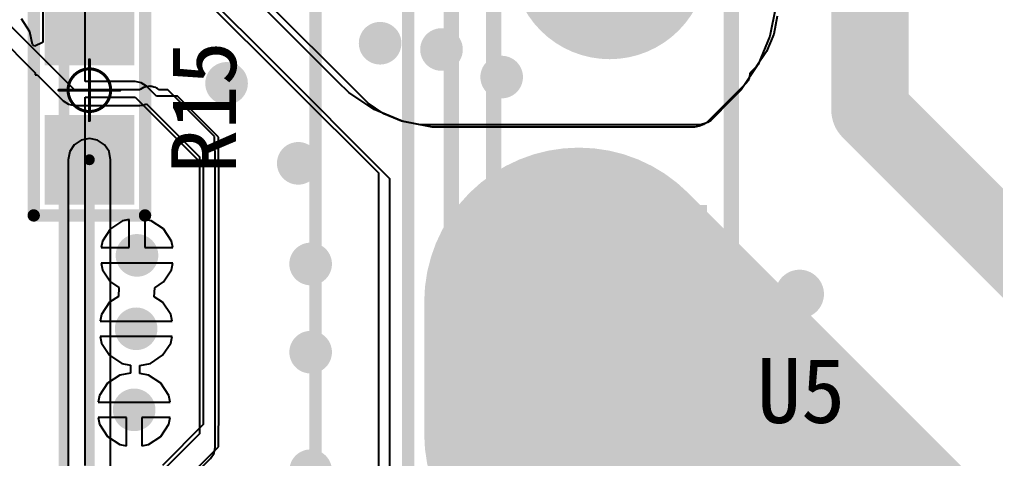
# Model space of a CAD drawing. Header units: millimetres. Extents: x 28 to 238, y 6 to 119.
# Drawn here: x 68.72 to 84.75, y 57.92 to 65.13 of the extents above; entities that cross this region are included whole.
import ezdxf

# ---------------------------------------------------------------- set-up
doc = ezdxf.new("R2010")
doc.units = ezdxf.units.MM
for name, color, linetype in [('BottomLayer', 5, 'Continuous'), ('BottomSolder', 6, 'Continuous'), ('KeepOutLayer', 6, 'Continuous'), ('Mechanical15', 56, 'Continuous'), ('MultiLayer', 9, 'Continuous'), ('PadHoleLayer', 156, 'Continuous'), ('TopLayer', 1, 'Continuous'), ('TopOverlay', 2, 'Continuous'), ('TopPaste', 8, 'Continuous'), ('TopSolder', 216, 'Continuous'), ('ViaHoleLayer', 16, 'Continuous')]:
    doc.layers.add(name, color=color, linetype=linetype)

# ---------------------------------------------------------------- blocks, each defined once
blk = doc.blocks.new('SRP12_34_25_P_4')
at = {"layer": 'TopOverlay', "const_width": 0.2032}
for points in [[(-8.500000779999999, 0.762), (8.500000779999999, 0.762)], [(-8.500000779999999, -0.762), (8.500000779999999, -0.762)]]:
    blk.add_lwpolyline(points, dxfattribs=at)
blk = doc.blocks.new('TOP_3_12')
at = {"layer": 'BottomLayer', "const_width": 1.499997}
for points in [[(-0.7749921, 0, 1), (0.7250049, 0, 1)], [(4.875009299999999, 0, 1), (6.3750063, 0, 1)]]:
    blk.add_lwpolyline(points, format="xyb", close=True, dxfattribs=at)
at = {"layer": 'BottomLayer'}
blk.add_solid([(-4.1250108, 1.499997), (-7.125004799999999, 1.499997), (-4.1250108, -1.499997), (-7.125004799999999, -1.499997)], dxfattribs=at)
at = {"layer": 'BottomSolder', "const_width": 1.601597}
for points in [[(-0.8257920999999999, 0, 1), (0.7758048999999999, 0, 1)], [(4.8242093, 0, 1), (6.4258063, 0, 1)]]:
    blk.add_lwpolyline(points, format="xyb", close=True, dxfattribs=at)
at = {"layer": 'BottomSolder'}
blk.add_solid([(-4.0234108, 1.601597), (-7.2266048, 1.601597), (-4.0234108, -1.601597), (-7.2266048, -1.601597)], dxfattribs=at)
at = {"layer": 'Mechanical15', "const_width": 0.00254}
blk.add_lwpolyline([(0.0003048, 0.31186374), (-0.0504952, 0.26106374)], dxfattribs=at)
at = {"layer": 'Mechanical15', "const_width": 0.00127}
for points in [[(-0.05113019999999999, 0.26106374, 1), (-0.0498602, 0.26106374, 1)], [(-0.0003302, 0.31186374, 1), (0.0009398, 0.31186374, 1)]]:
    blk.add_lwpolyline(points, format="xyb", close=True, dxfattribs=at)
at = {"layer": 'MultiLayer', "const_width": 1.499997}
for points in [[(-0.7749921, 0, 1), (0.7250049, 0, 1)], [(4.875009299999999, 0, 1), (6.3750063, 0, 1)]]:
    blk.add_lwpolyline(points, format="xyb", close=True, dxfattribs=at)
at = {"layer": 'MultiLayer'}
blk.add_solid([(-4.1250108, 1.499997), (-7.125004799999999, 1.499997), (-4.1250108, -1.499997), (-7.125004799999999, -1.499997)], dxfattribs=at)
at = {"layer": 'PadHoleLayer', "const_width": 0.8999982}
for points in [[(-6.0750069, 0, 1), (-5.175008699999998, 0, 1)], [(-0.4749927, 0, 1), (0.4250055, 0, 1)], [(5.175008699999998, 0, 1), (6.0750069, 0, 1)]]:
    blk.add_lwpolyline(points, format="xyb", close=True, dxfattribs=at)
at = {"layer": 'TopLayer', "const_width": 1.499997}
for points in [[(-0.7749921, 0, 1), (0.7250049, 0, 1)], [(4.875009299999999, 0, 1), (6.3750063, 0, 1)]]:
    blk.add_lwpolyline(points, format="xyb", close=True, dxfattribs=at)
at = {"layer": 'TopLayer'}
blk.add_solid([(-4.1250108, 1.499997), (-7.125004799999999, 1.499997), (-4.1250108, -1.499997), (-7.125004799999999, -1.499997)], dxfattribs=at)
at = {"layer": 'TopOverlay', "const_width": 0.254}
for points in [[(-7.7751432, 2.6000456), (7.724952799999999, 2.6000456)], [(-7.7751432, 2.6000456), (-7.7751432, -1.9998944)], [(7.724952799999999, 2.6000456), (7.724952799999999, -1.9998944)], [(-7.771993599999999, 1.905), (7.7220064, 1.905)], [(-7.7751432, -1.9998944), (7.724952799999999, -1.9998944)]]:
    blk.add_lwpolyline(points, dxfattribs=at)
at = {"layer": 'TopOverlay'}
for points, const_width in [([(-7.8386432, 2.6000456, 1), (-7.711643199999998, 2.6000456, 1)], 0.127), ([(-7.8386432, 2.6000456, 1), (-7.711643199999998, 2.6000456, 1)], 0.127), ([(7.661452799999998, 2.6000456, 1), (7.788452799999999, 2.6000456, 1)], 0.127), ([(7.661452799999998, 2.6000456, 1), (7.788452799999999, 2.6000456, 1)], 0.127), ([(-7.8354936, 1.905, 1), (-7.7084936, 1.905, 1)], 0.127), ([(7.658506399999998, 1.905, 1), (7.785506399999999, 1.905, 1)], 0.127), ([(-7.8386432, -1.9998944, 1), (-7.711643199999998, -1.9998944, 1)], 0.127), ([(-7.8386432, -1.9998944, 1), (-7.711643199999998, -1.9998944, 1)], 0.127), ([(7.661452799999998, -1.9998944, 1), (7.788452799999999, -1.9998944, 1)], 0.127), ([(7.661452799999998, -1.9998944, 1), (7.788452799999999, -1.9998944, 1)], 0.127), ([(-5.5859934, -2.921, 1), (-5.3859938, -2.921, 1)], 0.1999996), ([(-5.583453400000001, -2.921, 1), (-5.3834538, -2.921, 1)], 0.1999996)]:
    blk.add_lwpolyline(points, format="xyb", close=True, dxfattribs=dict(at, const_width=const_width))
at = {"layer": 'TopOverlay', "const_width": 0.3999992}
blk.add_lwpolyline([(-5.483453599999999, -2.921, -314.983985788353), (-5.4859936, -2.921)], format="xyb", dxfattribs=at)
at = {"layer": 'TopSolder', "const_width": 1.601597}
for points in [[(-0.8257920999999999, 0, 1), (0.7758048999999999, 0, 1)], [(4.8242093, 0, 1), (6.4258063, 0, 1)]]:
    blk.add_lwpolyline(points, format="xyb", close=True, dxfattribs=at)
at = {"layer": 'TopSolder'}
blk.add_solid([(-4.0234108, 1.601597), (-7.2266048, 1.601597), (-4.0234108, -1.601597), (-7.2266048, -1.601597)], dxfattribs=at)
blk = doc.blocks.new('R_0805_M_55')
at = {"layer": 'Mechanical15', "const_width": 0.0499999}
for points in [[(0, 0.499999), (0, -0.499999)], [(-0.499999, 0), (0.499999, 0)]]:
    blk.add_lwpolyline(points, dxfattribs=at)
at = {"layer": 'Mechanical15'}
for points, const_width in [([(-0.01249934, 0.499999, 1), (0.01249934, 0.499999, 1)], 0.02499868), ([(0.3499993, 0, 1), (-0.3499993, 0, 1)], 0.0499999), ([(-0.5124983399999999, 0, 1), (-0.4874996599999999, 0, 1)], 0.02499868), ([(-0.36249864, 0, 1), (-0.33749996, 0, 1)], 0.02499868), ([(0.33749996, 0, 1), (0.36249864, 0, 1)], 0.02499868), ([(0.4874996599999999, 0, 1), (0.5124983399999999, 0, 1)], 0.02499868), ([(-0.01249934, -0.499999, 1), (0.01249934, -0.499999, 1)], 0.02499868)]:
    blk.add_lwpolyline(points, format="xyb", close=True, dxfattribs=dict(at, const_width=const_width))
at = {"layer": 'TopLayer'}
for points in [[(-0.508, -0.635), (-0.508, 0.635), (-1.778, -0.635), (-1.778, 0.635)], [(1.778, -0.635), (1.778, 0.635), (0.508, -0.635), (0.508, 0.635)]]:
    blk.add_solid(points, dxfattribs=at)
at = {"layer": 'TopOverlay', "const_width": 0.2032}
for points in [[(-2.0574, 0.9144), (-2.0574, -0.9144)], [(-2.0574, 0.9144), (2.0574, 0.9144)], [(2.0574, 0.9144), (2.0574, -0.9144)], [(-2.0574, -0.9144), (2.0574, -0.9144)]]:
    blk.add_lwpolyline(points, dxfattribs=at)
at = {"layer": 'TopOverlay', "const_width": 0.1016}
for points in [[(-2.1082, 0.9144, 1), (-2.0066, 0.9144, 1)], [(-2.1082, 0.9144, 1), (-2.0066, 0.9144, 1)], [(2.0066, 0.9144, 1), (2.1082, 0.9144, 1)], [(2.0066, 0.9144, 1), (2.1082, 0.9144, 1)], [(-2.1082, -0.9144, 1), (-2.0066, -0.9144, 1)], [(-2.1082, -0.9144, 1), (-2.0066, -0.9144, 1)], [(2.0066, -0.9144, 1), (2.1082, -0.9144, 1)], [(2.0066, -0.9144, 1), (2.1082, -0.9144, 1)]]:
    blk.add_lwpolyline(points, format="xyb", close=True, dxfattribs=at)
at = {"layer": 'TopPaste'}
for points in [[(-0.508, -0.635), (-0.508, 0.635), (-1.778, -0.635), (-1.778, 0.635)], [(1.778, -0.635), (1.778, 0.635), (0.508, -0.635), (0.508, 0.635)]]:
    blk.add_solid(points, dxfattribs=at)
at = {"layer": 'TopSolder'}
for points in [[(-0.4064, -0.7365999999999999), (-0.4064, 0.7365999999999999), (-1.8796, -0.7365999999999999), (-1.8796, 0.7365999999999999)], [(1.8796, -0.7365999999999999), (1.8796, 0.7365999999999999), (0.4064, -0.7365999999999999), (0.4064, 0.7365999999999999)]]:
    blk.add_solid(points, dxfattribs=at)

msp = doc.modelspace()

# ---------------------------------------------------------------- linework, layer by layer
msp.add_circle((70.55829940340209, 67.27233560076644), 39.25027976366835)
at = {"layer": 'BottomLayer'}
for p, q in [((69.09659789999999, 79.3806007), (69.09659789999999, 64.7591796)), ((69.7958345, 64.11018166), (69.7958345, 79.37781939999998)), ((73.94764737999998, 64.10462921999999), (72.47107679999998, 65.58119980000001)), ((71.7188304, 65.50159620000001), (74.61244920000001, 62.6079774)), ((68.88714949999999, 64.92679165999999), (68.74680179999999, 65.13683696)), ((81.16470939999998, 65.18525444), (81.10529118, 64.88654027999999)), ((68.92837878, 64.71951750000001), (68.88714949999999, 64.92679165999999)), ((81.10529118, 64.88654027999999), (80.9887382, 64.60515907999999)), ((68.96959790000001, 64.68920768), (68.92837878, 64.71951750000001)), ((69.09075844, 64.75050804), (68.96959790000001, 64.68920768)), ((69.09659789999999, 64.7591796), (69.09075844, 64.75050804)), ((80.9887382, 64.60515907999999), (80.81953102, 64.35192362)), ((80.81953102, 64.35192362), (80.71185279999997, 64.24424286)), ((80.70241924, 64.17264279999999), (80.68391534, 64.12797182)), ((80.71185279999997, 64.22006714), (80.70241924, 64.17264279999999)), ((80.71185279999997, 64.24424286), (80.71185279999997, 64.22006714)), ((70.6174356, 64.11018166), (69.7958345, 64.11018166)), ((70.71654131999998, 64.09046871999999), (70.6174356, 64.11018166)), ((70.80055944, 64.03432964), (70.71654131999998, 64.09046871999999)), ((70.96509048, 63.8697986), (70.80055944, 64.03432964)), ((74.12454314, 63.92773346), (73.94764737999998, 64.10462921999999)), ((80.65704975999998, 64.08776616), (80.0461696, 63.47688346)), ((80.68391534, 64.12797182), (80.65704975999998, 64.08776616)), ((69.7958345, 57.8037706), (69.7958345, 63.8512058)), ((69.7958345, 63.8512058), (70.6174356, 63.8512058)), ((70.6174356, 63.8512058), (70.8720452, 63.59659619999999)), ((71.31217640000001, 63.8697986), (70.96509048, 63.8697986)), ((71.98494620000001, 63.19702879999999), (71.31217640000001, 63.8697986)), ((74.54055704, 63.64976093999999), (74.12454314, 63.92773346)), ((70.8720452, 63.59659619999999), (71.7333084, 62.735333)), ((75.00280656, 63.45829066), (74.54055704, 63.64976093999999)), ((75.49352947999998, 63.36068100000001), (75.00280656, 63.45829066)), ((79.80470195999997, 63.36068100000001), (75.49352947999998, 63.36068100000001)), ((79.88135154, 63.37592608), (79.80470195999997, 63.36068100000001)), ((79.95355612, 63.40583458), (79.88135154, 63.37592608)), ((80.01853693999998, 63.44925334), (79.95355612, 63.40583458)), ((80.0461696, 63.47688346), (80.01853693999998, 63.44925334)), ((71.98494620000001, 62.77222396), (71.98494620000001, 63.19702879999999)), ((71.7333084, 62.735333), (71.7333084, 58.4741782)), ((71.99228425999998, 62.735333), (71.98494620000001, 62.77222396)), ((71.99228425999998, 58.4741782), (71.99228425999998, 62.735333)), ((74.61244920000001, 62.6079774), (74.61244920000001, 60.5148904)), ((70.40980838, 61.82270592), (70.21001706, 61.68921114)), ((70.51847719999998, 61.84432132), (70.40980838, 61.82270592)), ((70.51847719999998, 61.380751), (70.51847719999998, 61.84432132)), ((70.88114602, 61.82270592), (70.7724772, 61.84432132)), ((70.7724772, 61.84432132), (70.7724772, 61.380751)), ((71.08093733999998, 61.68921114), (70.88114602, 61.82270592)), ((70.21001706, 61.68921114), (70.07652227999999, 61.48941981999999)), ((71.21443212, 61.48941981999999), (71.08093733999998, 61.68921114)), ((70.07652227999999, 61.48941981999999), (70.05490687999999, 61.380751)), ((71.23604752, 61.380751), (71.21443212, 61.48941981999999)), ((70.05490687999999, 61.380751), (70.51847719999998, 61.380751)), ((70.7724772, 61.380751), (71.23604752, 61.380751)), ((71.23604752, 61.126751), (70.05490687999999, 61.126751)), ((70.05490687999999, 61.126751), (70.07652227999999, 61.01808217999999)), ((71.21443212, 61.01808217999999), (71.23604752, 61.126751)), ((70.07652227999999, 61.01808217999999), (70.21001706, 60.81829086)), ((71.08093733999998, 60.81829086), (71.21443212, 61.01808217999999)), ((70.21001706, 60.81829086), (70.34722785999999, 60.7266121)), ((70.93747051999998, 60.72242872), (71.08093733999998, 60.81829086)), ((70.34722785999999, 60.7266121), (70.33984407999999, 60.57908128)), ((70.93008674, 60.5748979), (70.93747051999998, 60.72242872)), ((70.19637725999999, 60.48321914), (70.06288248, 60.28342782)), ((70.33984407999999, 60.57908128), (70.19637725999999, 60.48321914)), ((71.06729754, 60.48321914), (70.93008674, 60.5748979)), ((71.20079231999998, 60.28342782), (71.06729754, 60.48321914)), ((74.61244920000001, 60.5148904), (74.61244920000001, 56.69808320000001)), ((70.06288248, 60.28342782), (70.04126708, 60.17475899999999)), ((70.04126708, 60.17475899999999), (71.22240771999998, 60.17475899999999)), ((71.22240771999998, 60.17475899999999), (71.20079231999998, 60.28342782)), ((71.22240771999998, 59.920759), (70.04126708, 59.920759)), ((70.04126708, 59.920759), (70.06288248, 59.81209018)), ((70.06288248, 59.81209018), (70.19637725999999, 59.61229886)), ((71.06729754, 59.61229886), (71.20079231999998, 59.81209018)), ((71.20079231999998, 59.81209018), (71.22240771999998, 59.920759)), ((70.19637725999999, 59.61229886), (70.39616858, 59.47880408)), ((70.86750622, 59.47880408), (71.06729754, 59.61229886)), ((70.39616858, 59.47880408), (70.5402958, 59.4501351)), ((70.5402958, 59.4501351), (70.5402958, 59.3206459)), ((70.6908162, 59.44365809999999), (70.86750622, 59.47880408)), ((70.6908162, 59.3141689), (70.6908162, 59.44365809999999)), ((70.36360578, 59.28549992), (70.16381446, 59.15200514)), ((70.5402958, 59.3206459), (70.36360578, 59.28549992)), ((70.83494342, 59.28549992), (70.6908162, 59.3141689)), ((71.03473473999998, 59.15200514), (70.83494342, 59.28549992)), ((70.16381446, 59.15200514), (70.03031967999999, 58.95221382)), ((71.16822952, 58.95221382), (71.03473473999998, 59.15200514)), ((70.03031967999999, 58.95221382), (70.00870427999999, 58.843545)), ((70.00870427999999, 58.843545), (71.18984492, 58.843545)), ((71.18984492, 58.843545), (71.16822952, 58.95221382)), ((70.47227459999998, 58.58954499999999), (70.00870427999999, 58.58954499999999)), ((70.00870427999999, 58.58954499999999), (70.03031967999999, 58.48087618)), ((70.47227459999998, 58.12597468), (70.47227459999998, 58.58954499999999)), ((71.18984492, 58.58954499999999), (70.7262746, 58.58954499999999)), ((70.7262746, 58.58954499999999), (70.7262746, 58.12597468)), ((71.16822952, 58.48087618), (71.18984492, 58.58954499999999)), ((70.03031967999999, 58.48087618), (70.16381446, 58.28108486)), ((71.03473473999998, 58.28108486), (71.16822952, 58.48087618)), ((71.7333084, 58.4741782), (71.0629008, 57.8037706)), ((71.98494620000001, 58.43728724), (71.99228425999998, 58.4741782)), ((71.98494620000001, 58.10933259999999), (71.98494620000001, 58.43728724)), ((70.16381446, 58.28108486), (70.36360578, 58.14759007999999)), ((70.83494342, 58.14759007999999), (71.03473473999998, 58.28108486)), ((70.36360578, 58.14759007999999), (70.47227459999998, 58.12597468)), ((70.7262746, 58.12597468), (70.83494342, 58.14759007999999)), ((71.144003, 57.2683894), (71.98494620000001, 58.10933259999999))]:
    msp.add_line(p, q, dxfattribs=at)
for points, const_width in [([(69.4462162, 45.34334339999999), (69.4462162, 79.86994440000001)], 0.1778), ([(82.68647419999998, 63.64108176), (82.68647419999998, 66.03275338)], 1.27), ([(82.68647419999998, 63.64108176), (89.17910536, 57.1484506)], 1.27), ([(77.9041622, 60.48380079999999), (85.90311496, 52.48484804)], 5.08), ([(77.9041622, 58.42339344), (77.9041622, 60.48380079999999)], 5.08), ([(77.9041622, 58.42339344), (81.4196746, 54.90788104)], 5.08)]:
    msp.add_lwpolyline(points, dxfattribs=dict(at, const_width=const_width))
for points, const_width in [([(74.46480408, 64.7386056, 1), (74.81480592, 64.7386056, 1)], 0.3499993), ([(75.47343808, 64.63565940000001, 1), (75.82343992, 64.63565940000001, 1)], 0.3499993), ([(76.46149808, 64.18280279999999, 1), (76.81149991999997, 64.18280279999999, 1)], 0.3499993), ([(71.94227928, 64.07909459999999, 1), (72.29228112, 64.07909459999999, 1)], 0.3499993), ([(82.36897420000001, 63.64108176, 1), (83.0039742, 63.64108176, 1)], 0.635), ([(82.36897420000001, 63.64108176, 1), (83.0039742, 63.64108176, 1)], 0.635), ([(73.11969628, 62.7657876, 1), (73.46969811999998, 62.7657876, 1)], 0.3499993), ([(76.63416219999998, 60.48380079999999, 1), (79.1741622, 60.48380079999999, 1)], 2.54), ([(76.63416219999998, 60.48380079999999, 1), (79.1741622, 60.48380079999999, 1)], 2.54), ([(70.47047628, 61.25375099999999, 1), (70.82047811999998, 61.25375099999999, 1)], 0.3499993), ([(76.05578387999998, 61.36228520000001, 1), (76.40578572, 61.36228520000001, 1)], 0.3499993), ([(73.32325188, 61.11265400000001, 1), (73.67325371999998, 61.11265400000001, 1)], 0.3499993), ([(80.37683188, 60.7838764, 1), (80.72683372, 60.7838764, 1)], 0.3499993), ([(76.63416219999998, 58.42339344, 1), (79.1741622, 58.42339344, 1)], 2.54), ([(76.63416219999998, 58.42339344, 1), (79.1741622, 58.42339344, 1)], 2.54), ([(76.02174787999998, 60.4096074, 1), (76.37174972, 60.4096074, 1)], 0.3499993), ([(70.45683647999998, 60.047759, 1), (70.80683832, 60.047759, 1)], 0.3499993), ([(80.56395368, 59.9162632, 1), (80.91395552, 59.9162632, 1)], 0.3499993), ([(73.32348048, 59.6637364, 1), (73.67348231999998, 59.6637364, 1)], 0.3499993), ([(75.97071928, 59.405901, 1), (76.32072112, 59.405901, 1)], 0.3499993), ([(81.29524508, 59.3206078, 1), (81.64524691999998, 59.3206078, 1)], 0.3499993), ([(70.42427368, 58.716545, 1), (70.77427551999997, 58.716545, 1)], 0.3499993), ([(82.06100427999998, 58.5553058, 1), (82.41100612, 58.5553058, 1)], 0.3499993), ([(75.71555088, 58.35116600000001, 1), (76.06555272, 58.35116600000001, 1)], 0.3499993), ([(76.71925728, 58.38517659999999, 1), (77.06925912, 58.38517659999999, 1)], 0.3499993), ([(77.82502088, 58.40219459999999, 1), (78.17502272, 58.40219459999999, 1)], 0.3499993), ([(78.91379187999998, 58.38517659999999, 1), (79.26379372, 58.38517659999999, 1)], 0.3499993), ([(80.00256288, 58.41921259999999, 1), (80.35256471999998, 58.41921259999999, 1)], 0.3499993), ([(81.21040907999998, 58.2320654, 1), (81.56041092, 58.2320654, 1)], 0.3499993), ([(73.32348048, 57.7164454, 1), (73.67348231999998, 57.7164454, 1)], 0.3499993), ([(83.16656468, 57.79000379999999, 1), (83.51656652, 57.79000379999999, 1)], 0.3499993)]:
    msp.add_lwpolyline(points, format="xyb", close=True, dxfattribs=dict(at, const_width=const_width))
at = {"layer": 'KeepOutLayer', "const_width": 0.006451600000000001}
msp.add_lwpolyline([(34.05159305999999, 52.85712314, -3.804616964724552), (64.04906672, 28.5663894)], format="xyb", dxfattribs=at)
msp.add_lwpolyline([(34.05159305999999, 52.85712314, -3.804616964724552), (64.04906672, 28.5663894)], format="xyb", dxfattribs=at)
at = {"layer": 'MultiLayer', "const_width": 0.3499993}
for points in [[(74.46480408, 64.7386056, 1), (74.81480592, 64.7386056, 1)], [(75.47343808, 64.63565940000001, 1), (75.82343992, 64.63565940000001, 1)], [(76.46149808, 64.18280279999999, 1), (76.81149991999997, 64.18280279999999, 1)], [(71.94227928, 64.07909459999999, 1), (72.29228112, 64.07909459999999, 1)], [(73.11969628, 62.7657876, 1), (73.46969811999998, 62.7657876, 1)], [(70.47047628, 61.25375099999999, 1), (70.82047811999998, 61.25375099999999, 1)], [(76.05578387999998, 61.36228520000001, 1), (76.40578572, 61.36228520000001, 1)], [(73.32325188, 61.11265400000001, 1), (73.67325371999998, 61.11265400000001, 1)], [(80.37683188, 60.7838764, 1), (80.72683372, 60.7838764, 1)], [(76.02174787999998, 60.4096074, 1), (76.37174972, 60.4096074, 1)], [(70.45683647999998, 60.047759, 1), (70.80683832, 60.047759, 1)], [(80.56395368, 59.9162632, 1), (80.91395552, 59.9162632, 1)], [(73.32348048, 59.6637364, 1), (73.67348231999998, 59.6637364, 1)], [(75.97071928, 59.405901, 1), (76.32072112, 59.405901, 1)], [(81.29524508, 59.3206078, 1), (81.64524691999998, 59.3206078, 1)], [(70.42427368, 58.716545, 1), (70.77427551999997, 58.716545, 1)], [(82.06100427999998, 58.5553058, 1), (82.41100612, 58.5553058, 1)], [(75.71555088, 58.35116600000001, 1), (76.06555272, 58.35116600000001, 1)], [(76.71925728, 58.38517659999999, 1), (77.06925912, 58.38517659999999, 1)], [(77.82502088, 58.40219459999999, 1), (78.17502272, 58.40219459999999, 1)], [(78.91379187999998, 58.38517659999999, 1), (79.26379372, 58.38517659999999, 1)], [(80.00256288, 58.41921259999999, 1), (80.35256471999998, 58.41921259999999, 1)], [(81.21040907999998, 58.2320654, 1), (81.56041092, 58.2320654, 1)], [(73.32348048, 57.7164454, 1), (73.67348231999998, 57.7164454, 1)], [(83.16656468, 57.79000379999999, 1), (83.51656652, 57.79000379999999, 1)]]:
    msp.add_lwpolyline(points, format="xyb", close=True, dxfattribs=at)
at = {"layer": 'TopLayer'}
for p, q in [((70.8160128, 66.4961586), (72.85433739999998, 64.45783399999999)), ((74.33358768, 63.86344352), (72.62596599999998, 65.57106519999999)), ((81.1404778, 65.34379108), (81.0428656, 64.85306815999999)), ((69.61850439999999, 63.97449739999999), (68.4677828, 65.125219)), ((68.28465896, 64.94209516), (68.97436040000001, 64.25239372)), ((81.0428656, 64.85306815999999), (80.85139532, 64.39081863999999)), ((72.85433739999998, 64.45783399999999), (74.7960658, 62.5161056)), ((80.85139532, 64.39081863999999), (80.57342279999997, 63.97480474)), ((68.97436040000001, 64.25239372), (68.97436040000001, 64.22138539999999)), ((68.97436040000001, 64.22138539999999), (69.00536871999999, 64.22138539999999)), ((69.00536871999999, 64.22138539999999), (69.43538056, 63.79137356)), ((70.69095082, 63.97449739999999), (69.61850439999999, 63.97449739999999)), ((70.69789772, 63.97977044), (70.69095082, 63.97449739999999)), ((70.72776304, 63.99430432), (70.69789772, 63.97977044)), ((70.75536267999998, 64.01274472), (70.72776304, 63.99430432)), ((70.77278199999998, 64.01620928), (70.75536267999998, 64.01274472)), ((70.7887586, 64.02398422), (70.77278199999998, 64.01620928)), ((70.82190813999998, 64.02598066), (70.7887586, 64.02398422)), ((70.8544684, 64.03245765999999), (70.82190813999998, 64.02598066)), ((70.8718928, 64.02899056), (70.8544684, 64.03245765999999)), ((70.88962454, 64.0300599), (70.8718928, 64.02899056)), ((70.9210037, 64.01922426), (70.88962454, 64.0300599)), ((70.95357412, 64.01274472), (70.9210037, 64.01922426)), ((70.96834676, 64.00287428), (70.95357412, 64.01274472)), ((70.98513616, 63.99707546), (70.96834676, 64.00287428)), ((71.00997736, 63.97505873999999), (70.98513616, 63.99707546)), ((71.01081556, 63.97449739999999), (71.00997736, 63.97505873999999)), ((71.1528168, 63.97449739999999), (71.01081556, 63.97449739999999)), ((71.91994759999999, 63.20736659999999), (71.1528168, 63.97449739999999)), ((80.57342279999997, 63.97480474), (80.39652704, 63.79790898)), ((74.33359276, 63.86344352), (74.33358768, 63.86344352)), ((74.33359021999998, 63.86343844), (74.33359276, 63.86344352)), ((74.44370683999998, 63.75332182), (74.33359021999998, 63.86343844)), ((69.43538056, 63.79137356), (69.51939868, 63.73523448)), ((69.51939868, 63.73523448), (69.61850439999999, 63.71552154)), ((69.61850439999999, 63.71552154), (70.69095082, 63.71552154)), ((70.69095082, 63.71552154), (70.72351616, 63.72199853999999)), ((70.72351616, 63.72199853999999), (70.75666824, 63.72399752)), ((70.75666824, 63.72399752), (70.77263722, 63.73176992)), ((70.77263722, 63.73176992), (70.79005654, 63.73523448)), ((70.79005654, 63.73523448), (70.80209613999997, 63.74327865999999)), ((70.80209613999997, 63.74327865999999), (71.67161180000001, 62.873763)), ((74.70267762, 63.58028432), (74.44370683999998, 63.75332182)), ((80.39652704, 63.79790644), (80.09252206, 63.49390399999999)), ((80.39652704, 63.79790898), (80.3965245, 63.79790898)), ((80.3965245, 63.79790898), (80.39652704, 63.79790644)), ((74.99042913999997, 63.46109228), (74.70267762, 63.58028432)), ((80.09252206, 63.49390399999999), (80.07027420000001, 63.4716536)), ((75.29590732, 63.40033039999999), (74.99042913999997, 63.46109228)), ((79.89808251999997, 63.40033039999999), (75.29590732, 63.40033039999999)), ((79.95980451999998, 63.41260621999999), (79.89808251999997, 63.40033039999999)), ((80.01794765999998, 63.4366905), (79.95980451999998, 63.41260621999999)), ((80.07027420000001, 63.4716536), (80.01794765999998, 63.4366905)), ((69.86336039999999, 63.17400369999999), (69.72956844, 63.14738958)), ((69.99715236, 63.14738958), (69.86336039999999, 63.17400369999999)), ((71.91994759999999, 63.0098308), (71.91994759999999, 63.20736659999999)), ((69.6161422, 63.0716036), (69.54035621999999, 62.95817735999999)), ((69.72956844, 63.14738958), (69.6161422, 63.0716036)), ((70.1105786, 63.0716036), (69.99715236, 63.14738958)), ((70.18636458, 62.95817735999999), (70.1105786, 63.0716036)), ((69.54035621999999, 62.95817735999999), (69.5137421, 62.82438539999999)), ((70.21297870000001, 62.82438539999999), (70.18636458, 62.95817735999999)), ((71.67161180000001, 62.873763), (71.67161180000001, 58.3238356)), ((71.93058766, 62.95633839999999), (71.91994759999999, 63.0098308)), ((71.93058766, 58.10178879999999), (71.93058766, 62.95633839999999)), ((69.5137421, 62.82438539999999), (69.5137421, 57.76907420000001)), ((70.21297870000001, 57.76907420000001), (70.21297870000001, 62.82438539999999)), ((74.7960658, 62.5161056), (74.7960658, 56.497474)), ((71.67161180000001, 58.3238356), (71.11685039999998, 57.76907420000001)), ((71.91087472, 58.00268308), (71.93058766, 58.10178879999999)), ((71.25118083999998, 57.31511016), (71.85473564, 57.91866495999999)), ((71.85473564, 57.91866495999999), (71.91087472, 58.00268308))]:
    msp.add_line(p, q, dxfattribs=at)
for points, const_width in [([(82.68647419999998, 63.64108176), (82.68647419999998, 66.03275338)], 1.27), ([(82.68647419999998, 63.64108176), (89.07473676, 57.2528192)], 1.27), ([(77.9041622, 58.3244706), (77.9041622, 60.48380079999999)], 5.08), ([(77.9041622, 60.48380079999999), (83.84270759999998, 54.54525539999999)], 5.08), ([(69.86336039999999, 52.5661382), (69.86336039999999, 62.82438539999999)], 0.1778), ([(77.9041622, 58.3244706), (81.4196746, 54.80895820000001)], 5.08)]:
    msp.add_lwpolyline(points, dxfattribs=dict(at, const_width=const_width))
for points, const_width in [([(74.46480408, 64.7386056, 1), (74.81480592, 64.7386056, 1)], 0.3499993), ([(75.47343808, 64.63565940000001, 1), (75.82343992, 64.63565940000001, 1)], 0.3499993), ([(76.46149808, 64.18280279999999, 1), (76.81149991999997, 64.18280279999999, 1)], 0.3499993), ([(71.94227928, 64.07909459999999, 1), (72.29228112, 64.07909459999999, 1)], 0.3499993), ([(82.36897420000001, 63.64108176, 1), (83.0039742, 63.64108176, 1)], 0.635), ([(82.36897420000001, 63.64108176, 1), (83.0039742, 63.64108176, 1)], 0.635), ([(73.11969628, 62.7657876, 1), (73.46969811999998, 62.7657876, 1)], 0.3499993), ([(76.63416219999998, 60.48380079999999, 1), (79.1741622, 60.48380079999999, 1)], 2.54), ([(76.63416219999998, 60.48380079999999, 1), (79.1741622, 60.48380079999999, 1)], 2.54), ([(69.81891040000001, 62.82438539999999, 1), (69.9078104, 62.82438539999999, 1)], 0.0889), ([(70.47047628, 61.25375099999999, 1), (70.82047811999998, 61.25375099999999, 1)], 0.3499993), ([(76.05578387999998, 61.36228520000001, 1), (76.40578572, 61.36228520000001, 1)], 0.3499993), ([(73.32325188, 61.11265400000001, 1), (73.67325371999998, 61.11265400000001, 1)], 0.3499993), ([(80.37683188, 60.7838764, 1), (80.72683372, 60.7838764, 1)], 0.3499993), ([(76.63416219999998, 58.3244706, 1), (79.1741622, 58.3244706, 1)], 2.54), ([(76.63416219999998, 58.3244706, 1), (79.1741622, 58.3244706, 1)], 2.54), ([(76.02174787999998, 60.4096074, 1), (76.37174972, 60.4096074, 1)], 0.3499993), ([(70.45683647999998, 60.047759, 1), (70.80683832, 60.047759, 1)], 0.3499993), ([(80.56395368, 59.9162632, 1), (80.91395552, 59.9162632, 1)], 0.3499993), ([(73.32348048, 59.6637364, 1), (73.67348231999998, 59.6637364, 1)], 0.3499993), ([(75.97071928, 59.405901, 1), (76.32072112, 59.405901, 1)], 0.3499993), ([(81.29524508, 59.3206078, 1), (81.64524691999998, 59.3206078, 1)], 0.3499993), ([(70.42427368, 58.716545, 1), (70.77427551999997, 58.716545, 1)], 0.3499993), ([(82.06100427999998, 58.5553058, 1), (82.41100612, 58.5553058, 1)], 0.3499993), ([(75.71555088, 58.35116600000001, 1), (76.06555272, 58.35116600000001, 1)], 0.3499993), ([(76.71925728, 58.38517659999999, 1), (77.06925912, 58.38517659999999, 1)], 0.3499993), ([(77.82502088, 58.40219459999999, 1), (78.17502272, 58.40219459999999, 1)], 0.3499993), ([(78.91379187999998, 58.38517659999999, 1), (79.26379372, 58.38517659999999, 1)], 0.3499993), ([(80.00256288, 58.41921259999999, 1), (80.35256471999998, 58.41921259999999, 1)], 0.3499993), ([(81.21040907999998, 58.2320654, 1), (81.56041092, 58.2320654, 1)], 0.3499993), ([(73.32348048, 57.7164454, 1), (73.67348231999998, 57.7164454, 1)], 0.3499993), ([(83.16656468, 57.79000379999999, 1), (83.51656652, 57.79000379999999, 1)], 0.3499993)]:
    msp.add_lwpolyline(points, format="xyb", close=True, dxfattribs=dict(at, const_width=const_width))
at = {"layer": 'ViaHoleLayer', "const_width": 0.1999996}
for points in [[(74.53980519999998, 64.7386056, 1), (74.7398048, 64.7386056, 1)], [(75.54843919999998, 64.63565940000001, 1), (75.74843879999999, 64.63565940000001, 1)], [(76.53649920000001, 64.18280279999999, 1), (76.73649879999998, 64.18280279999999, 1)], [(72.01728039999998, 64.07909459999999, 1), (72.21728, 64.07909459999999, 1)], [(73.19469740000001, 62.7657876, 1), (73.394697, 62.7657876, 1)], [(70.54547740000001, 61.25375099999999, 1), (70.74547700000001, 61.25375099999999, 1)], [(76.13078499999997, 61.36228520000001, 1), (76.33078459999999, 61.36228520000001, 1)], [(73.398253, 61.11265400000001, 1), (73.5982526, 61.11265400000001, 1)], [(80.451833, 60.7838764, 1), (80.65183259999998, 60.7838764, 1)], [(76.096749, 60.4096074, 1), (76.29674859999999, 60.4096074, 1)], [(70.53183759999999, 60.047759, 1), (70.7318372, 60.047759, 1)], [(80.6389548, 59.9162632, 1), (80.83895439999998, 59.9162632, 1)], [(73.3984816, 59.6637364, 1), (73.59848120000001, 59.6637364, 1)], [(76.04572040000001, 59.405901, 1), (76.24571999999998, 59.405901, 1)], [(81.37024620000001, 59.3206078, 1), (81.5702458, 59.3206078, 1)], [(70.49927480000001, 58.716545, 1), (70.69927440000001, 58.716545, 1)], [(82.1360054, 58.5553058, 1), (82.336005, 58.5553058, 1)], [(75.79055199999998, 58.35116600000001, 1), (75.99055159999997, 58.35116600000001, 1)], [(76.79425839999998, 58.38517659999999, 1), (76.994258, 58.38517659999999, 1)], [(77.90002199999998, 58.40219459999999, 1), (78.10002159999998, 58.40219459999999, 1)], [(78.988793, 58.38517659999999, 1), (79.1887926, 58.38517659999999, 1)], [(80.077564, 58.41921259999999, 1), (80.2775636, 58.41921259999999, 1)], [(81.2854102, 58.2320654, 1), (81.4854098, 58.2320654, 1)], [(83.24156579999998, 57.79000379999999, 1), (83.44156540000002, 57.79000379999999, 1)]]:
    msp.add_lwpolyline(points, format="xyb", close=True, dxfattribs=at)

# ---------------------------------------------------------------- block references
at = {"rotation": 90}
for name, p in [('SRP12_34_25_P_4', (74.3381292, 66.2459686)), ('TOP_3_12', (78.4101302, 66.1029666)), ('R_0805_M_55', (69.86336039999999, 63.96738539999999))]:
    msp.add_blockref(name, p, dxfattribs=at)

# ---------------------------------------------------------------- texts
at = {"layer": 'TopOverlay'}
msp.add_text('R15', height=1.0668, rotation=90, dxfattribs=at).set_placement((72.274684, 62.59619179999999))
msp.add_text('U5', height=1.0668, dxfattribs=at).set_placement((80.83006440000001, 58.5006196))

doc.saveas('drawing.dxf')
